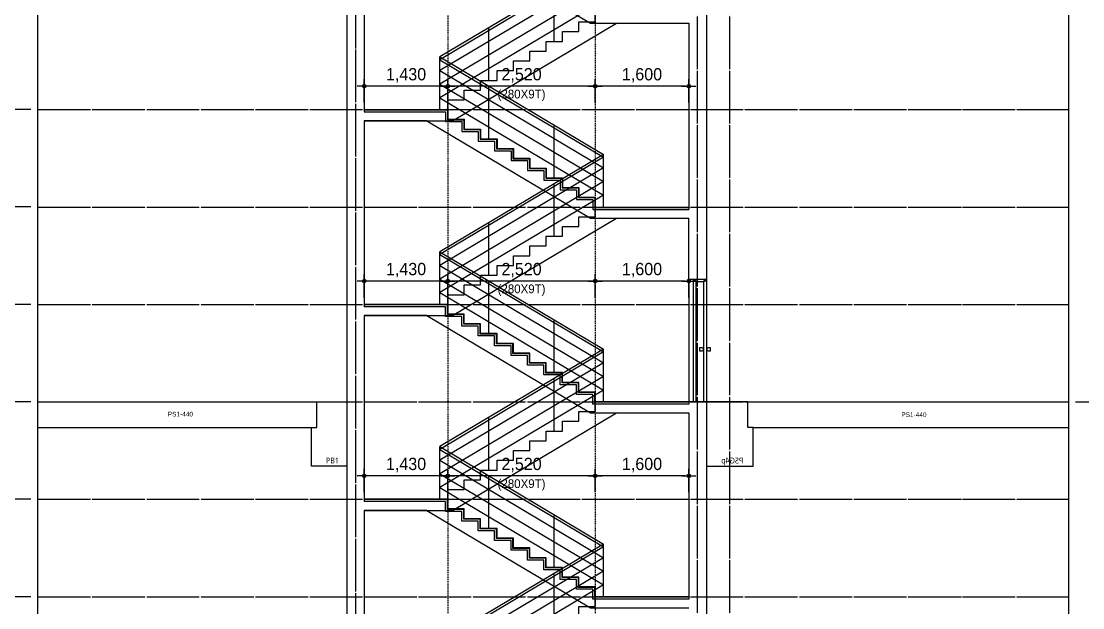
# Model space of a CAD drawing. Header units: millimetres. Extents: x 11948722 to 13111668, y -10771712 to -10232988.
# Drawn here: x 12550385 to 12568538, y -10495227 to -10485192 of the extents above; entities that cross this region are included whole.
import ezdxf
from ezdxf.enums import TextEntityAlignment as Align

# ---------------------------------------------------------------- set-up
doc = ezdxf.new("R2010")
doc.units = ezdxf.units.MM
doc.header["$LTSCALE"] = 150
doc.header["$MEASUREMENT"] = 0
doc.linetypes.add('CEN', pattern=[6.2, 6, -0.1, 0, -0.1])
doc.linetypes.add('Xref-계단단면도$0$H', pattern=[1, 0.6, -0.4])
doc.layers.get('0').update_dxf_attribs({"linetype": 'CONTINUOUS'})
doc.layers.get('Defpoints').update_dxf_attribs({"color": 117, "linetype": 'CONTINUOUS'})
for name, color, linetype in [('A-DOOR', 4, 'CONTINUOUS'), ('A-ELE-8', 8, 'CONTINUOUS'), ('A-중심선', 10, 'CEN'), ('CON-C', 2, 'CONTINUOUS'), ('ELE-8', 8, 'CONTINUOUS'), ('Xref-계단단면도$0$3 dim0', 7, 'CONTINUOUS'), ('Xref-계단단면도$0$A-CEIL', 6, 'CONTINUOUS'), ('Xref-계단단면도$0$A-DIM', 7, 'CONTINUOUS')]:
    doc.layers.add(name, color=color, linetype=linetype)
doc.styles.get("Standard").update_dxf_attribs({"font": 'NanumGothic.ttf'})
doc.styles.add('Xref-계단단면도$0$나눔고딕 Se', font='')
doc.styles.add('Xref-계단단면도$0$돋움', font='')
doc.styles.get('Xref-계단단면도$0$나눔고딕 Se').set_extended_font_data('Dotum')
doc.styles.get('Xref-계단단면도$0$돋움').set_extended_font_data('Dotum')
doc.dimstyles.new('Xref-계단단면도$0$A1-100', dxfattribs={"dimtxt": 3, "dimasz": 1, "dimexe": 2, "dimexo": 2, "dimgap": 1, "dimtad": 1, "dimdec": 0, "dimzin": 12, "dimdsep": 46, "dimlunit": 6, "dimtxsty": 'Xref-계단단면도$0$나눔고딕 Se', "dimblk1": 'Xref-계단단면도$0$DIMDOT', "dimblk2": 'Xref-계단단면도$0$DIMDOT', "dimsah": 1, "dimcen": -1, "dimdle": 2, "dimclrd": 256, "dimclre": 256, "dimclrt": 3, "dimadec": 0, "dimazin": 0, "dimtfac": 1, "dimtdec": 0, "dimtix": 1, "dimtmove": 2, "dimatfit": 3, "dimldrblk": 'Xref-계단단면도$0$DIMDOT', "dimfxl": 1, "dimtvp": 1, "dimtolj": 1, "dimtzin": 12, "dimlwd": -1, "dimlwe": -1, "dimarcsym": 0})

# ---------------------------------------------------------------- blocks, each defined once
blk = doc.blocks.new('Xref-계단단면도$0$DIMDOT')
at = {"color": 0}
blk.add_line((-2, 0), (2, 0), dxfattribs=at)
for radius in [0.5, 0.25]:
    blk.add_circle((0, 0), radius, dxfattribs=at)
blk = doc.blocks.new('*D283')
at = {"layer": 'Defpoints', "color": 0, "ltscale": 1200}
for p in [(12547071, -10461704), (12550671, -10461704), (12550671, -10491704)]:
    blk.add_point(p, dxfattribs=at)
at = {"layer": 'Xref-계단단면도$0$3 dim0'}
for p, q in [((12550551, -10461704), (12546951, -10461704)), ((12547071, -10491644), (12547071, -10461764)), ((12550551, -10491704), (12546951, -10491704))]:
    blk.add_line(p, q, dxfattribs=at)
at = {"layer": 'Xref-계단단면도$0$3 dim0', "ltscale": 1200, "xscale": 60, "yscale": 60, "zscale": 60}
for p, rotation in [((12547071, -10461704), 90), ((12547071, -10491704), 270)]:
    blk.add_blockref('Xref-계단단면도$0$DIMDOT', p, dxfattribs=dict(at, rotation=rotation))
at = {"layer": 'Xref-계단단면도$0$3 dim0', "color": 3, "ltscale": 1200, "insert": (12546885, -10476704), "char_height": 210, "attachment_point": 5, "rotation": 90, "style": 'Xref-계단단면도$0$나눔고딕 Se'}
blk.add_mtext('\\A1;30,000', dxfattribs=at)
blk = doc.blocks.new('*D284')
at = {"layer": 'Defpoints', "color": 0, "ltscale": 1200}
for p in [(12550671, -10491704), (12547071, -10501704), (12550671, -10501704)]:
    blk.add_point(p, dxfattribs=at)
at = {"layer": 'Xref-계단단면도$0$3 dim0'}
for p, q in [((12550551, -10491704), (12546951, -10491704)), ((12547071, -10491764), (12547071, -10501644)), ((12550551, -10501704), (12546951, -10501704))]:
    blk.add_line(p, q, dxfattribs=at)
at = {"layer": 'Xref-계단단면도$0$3 dim0', "ltscale": 1200, "xscale": 60, "yscale": 60, "zscale": 60}
for p, rotation in [((12547071, -10491704), 90), ((12547071, -10501704), 270)]:
    blk.add_blockref('Xref-계단단면도$0$DIMDOT', p, dxfattribs=dict(at, rotation=rotation))
at = {"layer": 'Xref-계단단면도$0$3 dim0', "color": 3, "ltscale": 1200, "insert": (12546885, -10496704), "char_height": 210, "attachment_point": 5, "rotation": 90, "style": 'Xref-계단단면도$0$나눔고딕 Se'}
blk.add_mtext('\\A1;10,000', dxfattribs=at)
blk = doc.blocks.new('*D275')
at = {"layer": 'Defpoints', "color": 0, "ltscale": 1200}
for p in [(12568296, -10461704), (12571896, -10461704), (12568296, -10491704)]:
    blk.add_point(p, dxfattribs=at)
at = {"layer": 'Xref-계단단면도$0$3 dim0'}
for p, q in [((12568416, -10461704), (12572016, -10461704)), ((12571896, -10491644), (12571896, -10461764)), ((12568416, -10491704), (12572016, -10491704))]:
    blk.add_line(p, q, dxfattribs=at)
at = {"layer": 'Xref-계단단면도$0$3 dim0', "ltscale": 1200, "xscale": 60, "yscale": 60, "zscale": 60}
for p, rotation in [((12571896, -10461704), 90), ((12571896, -10491704), 270)]:
    blk.add_blockref('Xref-계단단면도$0$DIMDOT', p, dxfattribs=dict(at, rotation=rotation))
at = {"layer": 'Xref-계단단면도$0$3 dim0', "color": 3, "ltscale": 1200, "insert": (12571711, -10476704), "char_height": 210, "attachment_point": 5, "rotation": 90, "style": 'Xref-계단단면도$0$나눔고딕 Se'}
blk.add_mtext('\\A1;30,000', dxfattribs=at)
blk = doc.blocks.new('*D278')
at = {"layer": 'Defpoints', "color": 0, "ltscale": 1200}
for p in [(12568296, -10481704), (12571296, -10481704), (12568296, -10491704)]:
    blk.add_point(p, dxfattribs=at)
at = {"layer": 'Xref-계단단면도$0$3 dim0'}
for p, q in [((12568416, -10481704), (12571416, -10481704)), ((12571296, -10491644), (12571296, -10481764)), ((12568416, -10491704), (12571416, -10491704))]:
    blk.add_line(p, q, dxfattribs=at)
at = {"layer": 'Xref-계단단면도$0$3 dim0', "ltscale": 1200, "xscale": 60, "yscale": 60, "zscale": 60}
for p, rotation in [((12571296, -10481704), 90), ((12571296, -10491704), 270)]:
    blk.add_blockref('Xref-계단단면도$0$DIMDOT', p, dxfattribs=dict(at, rotation=rotation))
at = {"layer": 'Xref-계단단면도$0$3 dim0', "color": 3, "ltscale": 1200, "insert": (12571111, -10486704), "char_height": 210, "attachment_point": 5, "rotation": 90, "style": 'Xref-계단단면도$0$나눔고딕 Se'}
blk.add_mtext('\\A1;10,000', dxfattribs=at)
blk = doc.blocks.new('*D280')
at = {"layer": 'Defpoints', "color": 0, "ltscale": 1200}
for p in [(12547671, -10481704), (12550671, -10481704), (12550671, -10491704)]:
    blk.add_point(p, dxfattribs=at)
at = {"layer": 'Xref-계단단면도$0$3 dim0'}
for p, q in [((12550551, -10481704), (12547551, -10481704)), ((12547671, -10491644), (12547671, -10481764)), ((12550551, -10491704), (12547551, -10491704))]:
    blk.add_line(p, q, dxfattribs=at)
at = {"layer": 'Xref-계단단면도$0$3 dim0', "ltscale": 1200, "xscale": 60, "yscale": 60, "zscale": 60}
for p, rotation in [((12547671, -10481704), 90), ((12547671, -10491704), 270)]:
    blk.add_blockref('Xref-계단단면도$0$DIMDOT', p, dxfattribs=dict(at, rotation=rotation))
at = {"layer": 'Xref-계단단면도$0$3 dim0', "color": 3, "ltscale": 1200, "insert": (12547485, -10486704), "char_height": 210, "attachment_point": 5, "rotation": 90, "style": 'Xref-계단단면도$0$나눔고딕 Se'}
blk.add_mtext('\\A1;10,000', dxfattribs=at)
blk = doc.blocks.new('*D282')
at = {"layer": 'Defpoints', "color": 0, "ltscale": 1200}
for p in [(12568296, -10491704), (12571896, -10491704), (12568296, -10501704)]:
    blk.add_point(p, dxfattribs=at)
at = {"layer": 'Xref-계단단면도$0$3 dim0'}
for p, q in [((12568416, -10491704), (12572016, -10491704)), ((12571896, -10501644), (12571896, -10491764)), ((12568416, -10501704), (12572016, -10501704))]:
    blk.add_line(p, q, dxfattribs=at)
at = {"layer": 'Xref-계단단면도$0$3 dim0', "ltscale": 1200, "xscale": 60, "yscale": 60, "zscale": 60}
for p, rotation in [((12571896, -10491704), 90), ((12571896, -10501704), 270)]:
    blk.add_blockref('Xref-계단단면도$0$DIMDOT', p, dxfattribs=dict(at, rotation=rotation))
at = {"layer": 'Xref-계단단면도$0$3 dim0', "color": 3, "ltscale": 1200, "insert": (12571711, -10496704), "char_height": 210, "attachment_point": 5, "rotation": 90, "style": 'Xref-계단단면도$0$나눔고딕 Se'}
blk.add_mtext('\\A1;10,000', dxfattribs=at)
blk = doc.blocks.new('*D295')
at = {"layer": 'Defpoints', "color": 0, "ltscale": 1200}
for p in [(12550671, -10485037), (12548271, -10486704), (12550671, -10486704)]:
    blk.add_point(p, dxfattribs=at)
at = {"layer": 'Xref-계단단면도$0$3 dim0'}
for p, q in [((12550551, -10485037), (12548151, -10485037)), ((12548271, -10484977), (12548271, -10484917)), ((12548271, -10485037), (12548271, -10486704)), ((12550551, -10486704), (12548151, -10486704)), ((12548271, -10486764), (12548271, -10486824))]:
    blk.add_line(p, q, dxfattribs=at)
at = {"layer": 'Xref-계단단면도$0$3 dim0', "ltscale": 1200, "xscale": 60, "yscale": 60, "zscale": 60}
for p, rotation in [((12548271, -10485037), 270), ((12548271, -10486704), 90)]:
    blk.add_blockref('Xref-계단단면도$0$DIMDOT', p, dxfattribs=dict(at, rotation=rotation))
at = {"layer": 'Xref-계단단면도$0$3 dim0', "color": 3, "ltscale": 1200, "char_height": 210, "attachment_point": 5, "rotation": 90, "style": 'Xref-계단단면도$0$나눔고딕 Se'}
for s, insert in [('\\W0.9;\\T0.95;(166.67X10R)', (12548465, -10485870)), ('\\A1;1,667', (12548085, -10485870))]:
    blk.add_mtext(s, dxfattribs=dict(at, insert=insert))
blk = doc.blocks.new('*D296')
at = {"layer": 'Defpoints', "color": 0, "ltscale": 1200}
for p in [(12550671, -10486704), (12548271, -10488370), (12550671, -10488370)]:
    blk.add_point(p, dxfattribs=at)
at = {"layer": 'Xref-계단단면도$0$3 dim0'}
for p, q in [((12550551, -10486704), (12548151, -10486704)), ((12548271, -10486644), (12548271, -10486584)), ((12548271, -10486704), (12548271, -10488370)), ((12550551, -10488370), (12548151, -10488370)), ((12548271, -10488430), (12548271, -10488490))]:
    blk.add_line(p, q, dxfattribs=at)
at = {"layer": 'Xref-계단단면도$0$3 dim0', "ltscale": 1200, "xscale": 60, "yscale": 60, "zscale": 60}
for p, rotation in [((12548271, -10486704), 270), ((12548271, -10488370), 90)]:
    blk.add_blockref('Xref-계단단면도$0$DIMDOT', p, dxfattribs=dict(at, rotation=rotation))
at = {"layer": 'Xref-계단단면도$0$3 dim0', "color": 3, "ltscale": 1200, "char_height": 210, "attachment_point": 5, "rotation": 90, "style": 'Xref-계단단면도$0$나눔고딕 Se'}
for s, insert in [('\\W0.9;\\T0.95;(166.67X10R)', (12548465, -10487537)), ('\\A1;1,667', (12548085, -10487537))]:
    blk.add_mtext(s, dxfattribs=dict(at, insert=insert))
blk = doc.blocks.new('*D297')
at = {"layer": 'Defpoints', "color": 0, "ltscale": 1200}
for p in [(12550671, -10488370), (12548271, -10490037), (12550671, -10490037)]:
    blk.add_point(p, dxfattribs=at)
at = {"layer": 'Xref-계단단면도$0$3 dim0'}
for p, q in [((12548271, -10488310), (12548271, -10488250)), ((12550551, -10488370), (12548151, -10488370)), ((12548271, -10488370), (12548271, -10490037)), ((12550551, -10490037), (12548151, -10490037)), ((12548271, -10490097), (12548271, -10490157))]:
    blk.add_line(p, q, dxfattribs=at)
at = {"layer": 'Xref-계단단면도$0$3 dim0', "ltscale": 1200, "xscale": 60, "yscale": 60, "zscale": 60}
for p, rotation in [((12548271, -10488370), 270), ((12548271, -10490037), 90)]:
    blk.add_blockref('Xref-계단단면도$0$DIMDOT', p, dxfattribs=dict(at, rotation=rotation))
at = {"layer": 'Xref-계단단면도$0$3 dim0', "color": 3, "ltscale": 1200, "char_height": 210, "attachment_point": 5, "rotation": 90, "style": 'Xref-계단단면도$0$나눔고딕 Se'}
for s, insert in [('\\W0.9;\\T0.95;(166.67X10R)', (12548465, -10489204)), ('\\A1;1,667', (12548085, -10489204))]:
    blk.add_mtext(s, dxfattribs=dict(at, insert=insert))
blk = doc.blocks.new('*D298')
at = {"layer": 'Defpoints', "color": 0, "ltscale": 1200}
for p in [(12550671, -10490037), (12548271, -10491704), (12550671, -10491704)]:
    blk.add_point(p, dxfattribs=at)
at = {"layer": 'Xref-계단단면도$0$3 dim0'}
for p, q in [((12548271, -10489977), (12548271, -10489917)), ((12550551, -10490037), (12548151, -10490037)), ((12548271, -10490037), (12548271, -10491704)), ((12550551, -10491704), (12548151, -10491704)), ((12548271, -10491764), (12548271, -10491824))]:
    blk.add_line(p, q, dxfattribs=at)
at = {"layer": 'Xref-계단단면도$0$3 dim0', "ltscale": 1200, "xscale": 60, "yscale": 60, "zscale": 60}
for p, rotation in [((12548271, -10490037), 270), ((12548271, -10491704), 90)]:
    blk.add_blockref('Xref-계단단면도$0$DIMDOT', p, dxfattribs=dict(at, rotation=rotation))
at = {"layer": 'Xref-계단단면도$0$3 dim0', "color": 3, "ltscale": 1200, "char_height": 210, "attachment_point": 5, "rotation": 90, "style": 'Xref-계단단면도$0$나눔고딕 Se'}
for s, insert in [('\\W0.9;\\T0.95;(166.67X10R)', (12548465, -10490870)), ('\\A1;1,667', (12548085, -10490870))]:
    blk.add_mtext(s, dxfattribs=dict(at, insert=insert))
blk = doc.blocks.new('*D299')
at = {"layer": 'Defpoints', "color": 0, "ltscale": 1200}
for p in [(12550671, -10491704), (12547671, -10493370), (12550671, -10493370)]:
    blk.add_point(p, dxfattribs=at)
at = {"layer": 'Xref-계단단면도$0$3 dim0'}
for p, q in [((12547671, -10491644), (12547671, -10491584)), ((12550551, -10491704), (12547551, -10491704)), ((12547671, -10491704), (12547671, -10493370)), ((12550551, -10493370), (12547551, -10493370)), ((12547671, -10493430), (12547671, -10493490))]:
    blk.add_line(p, q, dxfattribs=at)
at = {"layer": 'Xref-계단단면도$0$3 dim0', "ltscale": 1200, "xscale": 60, "yscale": 60, "zscale": 60}
for p, rotation in [((12547671, -10491704), 270), ((12547671, -10493370), 90)]:
    blk.add_blockref('Xref-계단단면도$0$DIMDOT', p, dxfattribs=dict(at, rotation=rotation))
at = {"layer": 'Xref-계단단면도$0$3 dim0', "color": 3, "ltscale": 1200, "char_height": 210, "attachment_point": 5, "rotation": 90, "style": 'Xref-계단단면도$0$나눔고딕 Se'}
for s, insert in [('\\W0.9;\\T0.95;(166.67X10R)', (12547865, -10492537)), ('\\A1;1,667', (12547485, -10492537))]:
    blk.add_mtext(s, dxfattribs=dict(at, insert=insert))
blk = doc.blocks.new('*D300')
at = {"layer": 'Defpoints', "color": 0, "ltscale": 1200}
for p in [(12550671, -10493370), (12547671, -10495037), (12550671, -10495037)]:
    blk.add_point(p, dxfattribs=at)
at = {"layer": 'Xref-계단단면도$0$3 dim0'}
for p, q in [((12550551, -10493370), (12547551, -10493370)), ((12547671, -10493310), (12547671, -10493250)), ((12547671, -10493370), (12547671, -10495037)), ((12550551, -10495037), (12547551, -10495037)), ((12547671, -10495097), (12547671, -10495157))]:
    blk.add_line(p, q, dxfattribs=at)
at = {"layer": 'Xref-계단단면도$0$3 dim0', "ltscale": 1200, "xscale": 60, "yscale": 60, "zscale": 60}
for p, rotation in [((12547671, -10493370), 270), ((12547671, -10495037), 90)]:
    blk.add_blockref('Xref-계단단면도$0$DIMDOT', p, dxfattribs=dict(at, rotation=rotation))
at = {"layer": 'Xref-계단단면도$0$3 dim0', "color": 3, "ltscale": 1200, "char_height": 210, "attachment_point": 5, "rotation": 90, "style": 'Xref-계단단면도$0$나눔고딕 Se'}
for s, insert in [('\\W0.9;\\T0.95;(166.67X10R)', (12547865, -10494204)), ('\\A1;1,667', (12547485, -10494204))]:
    blk.add_mtext(s, dxfattribs=dict(at, insert=insert))
blk = doc.blocks.new('*D301')
at = {"layer": 'Defpoints', "color": 0, "ltscale": 1200}
for p in [(12550671, -10495037), (12547671, -10496704), (12550671, -10496704)]:
    blk.add_point(p, dxfattribs=at)
at = {"layer": 'Xref-계단단면도$0$3 dim0'}
for p, q in [((12550551, -10495037), (12547551, -10495037)), ((12547671, -10494977), (12547671, -10494917)), ((12547671, -10495037), (12547671, -10496704)), ((12550551, -10496704), (12547551, -10496704)), ((12547671, -10496764), (12547671, -10496824))]:
    blk.add_line(p, q, dxfattribs=at)
at = {"layer": 'Xref-계단단면도$0$3 dim0', "ltscale": 1200, "xscale": 60, "yscale": 60, "zscale": 60}
for p, rotation in [((12547671, -10495037), 270), ((12547671, -10496704), 90)]:
    blk.add_blockref('Xref-계단단면도$0$DIMDOT', p, dxfattribs=dict(at, rotation=rotation))
at = {"layer": 'Xref-계단단면도$0$3 dim0', "color": 3, "ltscale": 1200, "char_height": 210, "attachment_point": 5, "rotation": 90, "style": 'Xref-계단단면도$0$나눔고딕 Se'}
for s, insert in [('\\W0.9;\\T0.95;(166.67X10R)', (12547865, -10495870)), ('\\A1;1,667', (12547485, -10495870))]:
    blk.add_mtext(s, dxfattribs=dict(at, insert=insert))
blk = doc.blocks.new('*U136')
at = {"layer": 'A-DOOR'}
for p, q in [((-200, 0), (-200, 2070)), ((-155, 0), (-155, 2055)), ((-200, 0), (-25, 0))]:
    blk.add_line(p, q, dxfattribs=at)
for points in [[(10, 2100), (20, 2100), (20, 2070), (-25, 2070), (-25, 2055), (-155, 2055), (-155, 2070), (-200, 2070), (-200, 2100), (-190, 2100)], [(-35, 915), (-55, 925), (-95, 925), (-95, 875), (-55, 875), (-35, 885)], [(-25, 945), (-35, 935), (-35, 865), (-25, 855)], [(20, 945), (30, 935), (30, 865), (20, 855)], [(30, 885), (50, 875), (90, 875), (90, 925), (50, 925), (30, 915)]]:
    blk.add_lwpolyline(points, dxfattribs=at)
blk.add_lwpolyline([(20, 0), (-25, 0), (-25, 2070), (20, 2070)], close=True, dxfattribs=at)
blk = doc.blocks.new('*D320')
at = {"layer": 'Defpoints', "color": 0, "ltscale": 1200}
for p in [(12560201, -10486304), (12560201, -10486704), (12561801, -10486704)]:
    blk.add_point(p, dxfattribs=at)
at = {"layer": 'Xref-계단단면도$0$3 dim0'}
for p, q in [((12560201, -10486584), (12560201, -10486184)), ((12561741, -10486304), (12560261, -10486304)), ((12561801, -10486584), (12561801, -10486184))]:
    blk.add_line(p, q, dxfattribs=at)
at = {"layer": 'Xref-계단단면도$0$3 dim0', "ltscale": 1200, "xscale": 60, "yscale": 60, "zscale": 60, "rotation": 180}
blk.add_blockref('Xref-계단단면도$0$DIMDOT', (12560201, -10486304), dxfattribs=at)
at = {"layer": 'Xref-계단단면도$0$3 dim0', "ltscale": 1200, "xscale": 60, "yscale": 60, "zscale": 60}
blk.add_blockref('Xref-계단단면도$0$DIMDOT', (12561801, -10486304), dxfattribs=at)
at = {"layer": 'Xref-계단단면도$0$3 dim0', "color": 3, "ltscale": 1200, "insert": (12561001, -10486118), "char_height": 210, "attachment_point": 5, "style": 'Xref-계단단면도$0$나눔고딕 Se'}
blk.add_mtext('\\A1;1,600', dxfattribs=at)
blk = doc.blocks.new('*D321')
at = {"layer": 'Defpoints', "color": 0, "ltscale": 1200}
for p in [(12557681, -10486304), (12557681, -10486704), (12560201, -10486704)]:
    blk.add_point(p, dxfattribs=at)
at = {"layer": 'Xref-계단단면도$0$3 dim0'}
for p, q in [((12557681, -10486584), (12557681, -10486184)), ((12560141, -10486304), (12557741, -10486304)), ((12560201, -10486584), (12560201, -10486184))]:
    blk.add_line(p, q, dxfattribs=at)
at = {"layer": 'Xref-계단단면도$0$3 dim0', "ltscale": 1200, "xscale": 60, "yscale": 60, "zscale": 60, "rotation": 180}
blk.add_blockref('Xref-계단단면도$0$DIMDOT', (12557681, -10486304), dxfattribs=at)
at = {"layer": 'Xref-계단단면도$0$3 dim0', "ltscale": 1200, "xscale": 60, "yscale": 60, "zscale": 60}
blk.add_blockref('Xref-계단단면도$0$DIMDOT', (12560201, -10486304), dxfattribs=at)
at = {"layer": 'Xref-계단단면도$0$3 dim0', "color": 3, "ltscale": 1200, "char_height": 210, "attachment_point": 5, "style": 'Xref-계단단면도$0$나눔고딕 Se'}
for s, insert in [('\\A1;2,520', (12558941, -10486118)), ('\\H0.714286x;(280X9T)', (12558941, -10486460))]:
    blk.add_mtext(s, dxfattribs=dict(at, insert=insert))
blk = doc.blocks.new('*D322')
at = {"layer": 'Defpoints', "color": 0, "ltscale": 1200}
for p in [(12556251, -10486304), (12556251, -10486704), (12557681, -10486704)]:
    blk.add_point(p, dxfattribs=at)
at = {"layer": 'Xref-계단단면도$0$3 dim0'}
for p, q in [((12556251, -10486584), (12556251, -10486184)), ((12557621, -10486304), (12556311, -10486304)), ((12557681, -10486584), (12557681, -10486184))]:
    blk.add_line(p, q, dxfattribs=at)
at = {"layer": 'Xref-계단단면도$0$3 dim0', "ltscale": 1200, "xscale": 60, "yscale": 60, "zscale": 60, "rotation": 180}
blk.add_blockref('Xref-계단단면도$0$DIMDOT', (12556251, -10486304), dxfattribs=at)
at = {"layer": 'Xref-계단단면도$0$3 dim0', "ltscale": 1200, "xscale": 60, "yscale": 60, "zscale": 60}
blk.add_blockref('Xref-계단단면도$0$DIMDOT', (12557681, -10486304), dxfattribs=at)
at = {"layer": 'Xref-계단단면도$0$3 dim0', "color": 3, "ltscale": 1200, "insert": (12556966, -10486118), "char_height": 210, "attachment_point": 5, "style": 'Xref-계단단면도$0$나눔고딕 Se'}
blk.add_mtext('\\A1;1,430', dxfattribs=at)
blk = doc.blocks.new('*D323')
at = {"layer": 'Defpoints', "color": 0, "ltscale": 1200}
for p in [(12560201, -10489637), (12560201, -10490037), (12561801, -10490037)]:
    blk.add_point(p, dxfattribs=at)
at = {"layer": 'Xref-계단단면도$0$3 dim0'}
for p, q in [((12560201, -10489917), (12560201, -10489517)), ((12561801, -10489917), (12561801, -10489517)), ((12561741, -10489637), (12560261, -10489637))]:
    blk.add_line(p, q, dxfattribs=at)
at = {"layer": 'Xref-계단단면도$0$3 dim0', "ltscale": 1200, "xscale": 60, "yscale": 60, "zscale": 60, "rotation": 180}
blk.add_blockref('Xref-계단단면도$0$DIMDOT', (12560201, -10489637), dxfattribs=at)
at = {"layer": 'Xref-계단단면도$0$3 dim0', "ltscale": 1200, "xscale": 60, "yscale": 60, "zscale": 60}
blk.add_blockref('Xref-계단단면도$0$DIMDOT', (12561801, -10489637), dxfattribs=at)
at = {"layer": 'Xref-계단단면도$0$3 dim0', "color": 3, "ltscale": 1200, "insert": (12561001, -10489451), "char_height": 210, "attachment_point": 5, "style": 'Xref-계단단면도$0$나눔고딕 Se'}
blk.add_mtext('\\A1;1,600', dxfattribs=at)
blk = doc.blocks.new('*D324')
at = {"layer": 'Defpoints', "color": 0, "ltscale": 1200}
for p in [(12557681, -10489637), (12557681, -10490037), (12560201, -10490037)]:
    blk.add_point(p, dxfattribs=at)
at = {"layer": 'Xref-계단단면도$0$3 dim0'}
for p, q in [((12557681, -10489917), (12557681, -10489517)), ((12560201, -10489917), (12560201, -10489517)), ((12560141, -10489637), (12557741, -10489637))]:
    blk.add_line(p, q, dxfattribs=at)
at = {"layer": 'Xref-계단단면도$0$3 dim0', "ltscale": 1200, "xscale": 60, "yscale": 60, "zscale": 60, "rotation": 180}
blk.add_blockref('Xref-계단단면도$0$DIMDOT', (12557681, -10489637), dxfattribs=at)
at = {"layer": 'Xref-계단단면도$0$3 dim0', "ltscale": 1200, "xscale": 60, "yscale": 60, "zscale": 60}
blk.add_blockref('Xref-계단단면도$0$DIMDOT', (12560201, -10489637), dxfattribs=at)
at = {"layer": 'Xref-계단단면도$0$3 dim0', "color": 3, "ltscale": 1200, "char_height": 210, "attachment_point": 5, "style": 'Xref-계단단면도$0$나눔고딕 Se'}
for s, insert in [('\\A1;2,520', (12558941, -10489451)), ('\\H0.714286x;(280X9T)', (12558941, -10489793))]:
    blk.add_mtext(s, dxfattribs=dict(at, insert=insert))
blk = doc.blocks.new('*D325')
at = {"layer": 'Defpoints', "color": 0, "ltscale": 1200}
for p in [(12556251, -10489637), (12556251, -10490037), (12557681, -10490037)]:
    blk.add_point(p, dxfattribs=at)
at = {"layer": 'Xref-계단단면도$0$3 dim0'}
for p, q in [((12556251, -10489917), (12556251, -10489517)), ((12557681, -10489917), (12557681, -10489517)), ((12557621, -10489637), (12556311, -10489637))]:
    blk.add_line(p, q, dxfattribs=at)
at = {"layer": 'Xref-계단단면도$0$3 dim0', "ltscale": 1200, "xscale": 60, "yscale": 60, "zscale": 60, "rotation": 180}
blk.add_blockref('Xref-계단단면도$0$DIMDOT', (12556251, -10489637), dxfattribs=at)
at = {"layer": 'Xref-계단단면도$0$3 dim0', "ltscale": 1200, "xscale": 60, "yscale": 60, "zscale": 60}
blk.add_blockref('Xref-계단단면도$0$DIMDOT', (12557681, -10489637), dxfattribs=at)
at = {"layer": 'Xref-계단단면도$0$3 dim0', "color": 3, "ltscale": 1200, "insert": (12556966, -10489451), "char_height": 210, "attachment_point": 5, "style": 'Xref-계단단면도$0$나눔고딕 Se'}
blk.add_mtext('\\A1;1,430', dxfattribs=at)
blk = doc.blocks.new('*D326')
at = {"layer": 'Defpoints', "color": 0, "ltscale": 1200}
for p in [(12560201, -10492970), (12560201, -10493370), (12561801, -10493370)]:
    blk.add_point(p, dxfattribs=at)
at = {"layer": 'Xref-계단단면도$0$3 dim0'}
for p, q in [((12560201, -10493250), (12560201, -10492850)), ((12561801, -10493250), (12561801, -10492850)), ((12561741, -10492970), (12560261, -10492970))]:
    blk.add_line(p, q, dxfattribs=at)
at = {"layer": 'Xref-계단단면도$0$3 dim0', "ltscale": 1200, "xscale": 60, "yscale": 60, "zscale": 60, "rotation": 180}
blk.add_blockref('Xref-계단단면도$0$DIMDOT', (12560201, -10492970), dxfattribs=at)
at = {"layer": 'Xref-계단단면도$0$3 dim0', "ltscale": 1200, "xscale": 60, "yscale": 60, "zscale": 60}
blk.add_blockref('Xref-계단단면도$0$DIMDOT', (12561801, -10492970), dxfattribs=at)
at = {"layer": 'Xref-계단단면도$0$3 dim0', "color": 3, "ltscale": 1200, "insert": (12561001, -10492785), "char_height": 210, "attachment_point": 5, "style": 'Xref-계단단면도$0$나눔고딕 Se'}
blk.add_mtext('\\A1;1,600', dxfattribs=at)
blk = doc.blocks.new('*D327')
at = {"layer": 'Defpoints', "color": 0, "ltscale": 1200}
for p in [(12557681, -10492970), (12557681, -10493370), (12560201, -10493370)]:
    blk.add_point(p, dxfattribs=at)
at = {"layer": 'Xref-계단단면도$0$3 dim0'}
for p, q in [((12557681, -10493250), (12557681, -10492850)), ((12560201, -10493250), (12560201, -10492850)), ((12560141, -10492970), (12557741, -10492970))]:
    blk.add_line(p, q, dxfattribs=at)
at = {"layer": 'Xref-계단단면도$0$3 dim0', "ltscale": 1200, "xscale": 60, "yscale": 60, "zscale": 60, "rotation": 180}
blk.add_blockref('Xref-계단단면도$0$DIMDOT', (12557681, -10492970), dxfattribs=at)
at = {"layer": 'Xref-계단단면도$0$3 dim0', "ltscale": 1200, "xscale": 60, "yscale": 60, "zscale": 60}
blk.add_blockref('Xref-계단단면도$0$DIMDOT', (12560201, -10492970), dxfattribs=at)
at = {"layer": 'Xref-계단단면도$0$3 dim0', "color": 3, "ltscale": 1200, "char_height": 210, "attachment_point": 5, "style": 'Xref-계단단면도$0$나눔고딕 Se'}
for s, insert in [('\\A1;2,520', (12558941, -10492785)), ('\\H0.714286x;(280X9T)', (12558941, -10493126))]:
    blk.add_mtext(s, dxfattribs=dict(at, insert=insert))
blk = doc.blocks.new('*D328')
at = {"layer": 'Defpoints', "color": 0, "ltscale": 1200}
for p in [(12556251, -10492970), (12556251, -10493370), (12557681, -10493370)]:
    blk.add_point(p, dxfattribs=at)
at = {"layer": 'Xref-계단단면도$0$3 dim0'}
for p, q in [((12556251, -10493250), (12556251, -10492850)), ((12557681, -10493250), (12557681, -10492850)), ((12557621, -10492970), (12556311, -10492970))]:
    blk.add_line(p, q, dxfattribs=at)
at = {"layer": 'Xref-계단단면도$0$3 dim0', "ltscale": 1200, "xscale": 60, "yscale": 60, "zscale": 60, "rotation": 180}
blk.add_blockref('Xref-계단단면도$0$DIMDOT', (12556251, -10492970), dxfattribs=at)
at = {"layer": 'Xref-계단단면도$0$3 dim0', "ltscale": 1200, "xscale": 60, "yscale": 60, "zscale": 60}
blk.add_blockref('Xref-계단단면도$0$DIMDOT', (12557681, -10492970), dxfattribs=at)
at = {"layer": 'Xref-계단단면도$0$3 dim0', "color": 3, "ltscale": 1200, "insert": (12556966, -10492785), "char_height": 210, "attachment_point": 5, "style": 'Xref-계단단면도$0$나눔고딕 Se'}
blk.add_mtext('\\A1;1,430', dxfattribs=at)
blk = doc.blocks.new('PB1')
at = {"layer": 'CON-C', "ltscale": 1200, "flags": 128}
blk.add_lwpolyline([(-300, 0), (-300, 660), (-210, 660), (-210, 1100), (300, 1100), (300, 0)], close=True, dxfattribs=at)
at = {"layer": 'Defpoints', "color": 1, "width": 0.8}
blk.add_text('PB1', height=99.8, dxfattribs=at).set_placement((-57, 96), align=Align.MIDDLE_LEFT)
blk = doc.blocks.new('PSG4p')
at = {"layer": 'CON-C', "ltscale": 1200, "flags": 128}
blk.add_lwpolyline([(-400, 0), (-400, 660), (-310, 660), (-310, 1100), (400, 1100), (400, 1100), (400, 1100), (400, 0)], close=True, dxfattribs=at)
at = {"layer": 'Defpoints', "color": 1, "width": 0.8}
blk.add_text('PSG4p', height=99.8, dxfattribs=at).set_placement((-231, 96), align=Align.MIDDLE_LEFT)

msp = doc.modelspace()

# ---------------------------------------------------------------- linework, layer by layer
at = {"layer": 'A-ELE-8'}
msp.add_line((12561801.2, -10489603.5), (12561801.2, -10491703.5), dxfattribs=at)
at = {"layer": 'A-중심선'}
for p, q in [((12556101.2, -10458703.5), (12556101.2, -10505543)), ((12561951.2, -10505543), (12561951.2, -10458703.5)), ((12562501.2, -10505543), (12562501.2, -10458703.5)), ((12550670.5, -10486703.5), (12568296.5, -10486703.5)), ((12550670.5, -10488370.2), (12568296.5, -10488370.2)), ((12550670.5, -10490036.9), (12568296.5, -10490036.9)), ((12550670.5, -10491703.5), (12568296.5, -10491703.5)), ((12550670.5, -10493370.2), (12568296.5, -10493370.2)), ((12550670.5, -10495036.9), (12568296.5, -10495036.9))]:
    msp.add_line(p, q, dxfattribs=at)
at = {"layer": 'CON-C', "ltscale": 1200}
for p, q in [((12555951.2, -10461953.5), (12555951.2, -10501943.5)), ((12562101.2, -10481703.5), (12562101.2, -10489603.5)), ((12556251.2, -10483560.2), (12556251.2, -10486743.5)), ((12557319.9, -10483560.2), (12560119.9, -10485226.8)), ((12560119.9, -10485226.8), (12561801.2, -10485226.8)), ((12561801.2, -10485226.9), (12561801.2, -10488410.2)), ((12556251.2, -10486893.5), (12556251.2, -10490076.9)), ((12557319.9, -10486893.5), (12556251.2, -10486893.5)), ((12557319.9, -10486893.5), (12560119.9, -10488560.2)), ((12560119.9, -10488560.2), (12561801.2, -10488560.2)), ((12561801.2, -10489603.5), (12561801.2, -10488560.2)), ((12561801.2, -10489603.5), (12562101.2, -10489603.5)), ((12556251.2, -10490226.9), (12556251.2, -10493410.2)), ((12557319.9, -10490226.9), (12556251.2, -10490226.9)), ((12557319.9, -10490226.9), (12560119.9, -10491893.5)), ((12561801.2, -10491703.5), (12561801.2, -10491743.5)), ((12562101.2, -10491703.5), (12561801.2, -10491703.5)), ((12562101.2, -10491703.5), (12562101.2, -10499603.5)), ((12560119.9, -10491893.5), (12561801.2, -10491893.5)), ((12561801.2, -10491893.5), (12561801.2, -10495076.9)), ((12557319.9, -10493560.1), (12556251.2, -10493560.1)), ((12556251.2, -10493560.2), (12556251.2, -10496743.5)), ((12557319.9, -10493560.1), (12560119.9, -10495226.8)), ((12560119.9, -10495226.8), (12561801.2, -10495226.8))]:
    msp.add_line(p, q, dxfattribs=at)
at = {"layer": 'CON-C', "ltscale": 1200, "flags": 128}
for points in [[(12556251.2, -10486743.5), (12557641.2, -10486743.5), (12557641.2, -10486910.2), (12557921.2, -10486910.2), (12557921.2, -10487076.9), (12558201.2, -10487076.9), (12558201.2, -10487243.5), (12558481.2, -10487243.5), (12558481.2, -10487410.2), (12558761.2, -10487410.2), (12558761.2, -10487576.9), (12559041.2, -10487576.9), (12559041.2, -10487743.5), (12559321.2, -10487743.5), (12559321.2, -10487910.2), (12559601.2, -10487910.2), (12559601.2, -10488076.9), (12559881.2, -10488076.9), (12559881.2, -10488243.5), (12560161.2, -10488243.5), (12560161.2, -10488410.2), (12561801.2, -10488410.2)], [(12561801.2, -10491743.5), (12560161.2, -10491743.5), (12560161.2, -10491576.9), (12559881.2, -10491576.9), (12559881.2, -10491410.2), (12559601.2, -10491410.2), (12559601.2, -10491243.5), (12559321.2, -10491243.5), (12559321.2, -10491076.9), (12559041.2, -10491076.9), (12559041.2, -10490910.2), (12558761.2, -10490910.2), (12558761.2, -10490743.5), (12558481.2, -10490743.5), (12558481.2, -10490576.9), (12558201.2, -10490576.9), (12558201.2, -10490410.2), (12557921.2, -10490410.2), (12557921.2, -10490243.5), (12557641.2, -10490243.5), (12557641.2, -10490076.9), (12556251.2, -10490076.9)], [(12561801.2, -10495076.8), (12560161.2, -10495076.8), (12560161.2, -10494910.1), (12559881.2, -10494910.1), (12559881.2, -10494743.5), (12559601.2, -10494743.5), (12559601.2, -10494576.8), (12559321.2, -10494576.8), (12559321.2, -10494410.1), (12559041.2, -10494410.1), (12559041.2, -10494243.5), (12558761.2, -10494243.5), (12558761.2, -10494076.8), (12558481.2, -10494076.8), (12558481.2, -10493910.1), (12558201.2, -10493910.1), (12558201.2, -10493743.5), (12557921.2, -10493743.5), (12557921.2, -10493576.8), (12557641.2, -10493576.8), (12557641.2, -10493410.1), (12556251.2, -10493410.1)]]:
    msp.add_lwpolyline(points, dxfattribs=at)
at = {"layer": 'CON-C', "ltscale": 1200}
for points in [[(12550670.5, -10491703.5), (12555441.2, -10491703.5)], [(12562811.2, -10491703.5), (12568296.5, -10491703.5)], [(12550670.5, -10492143.5), (12555351.2, -10492143.5)], [(12562901.2, -10492143.5), (12568296.5, -10492143.5)]]:
    msp.add_lwpolyline(points, dxfattribs=at)
at = {"layer": 'Defpoints', "ltscale": 1200}
msp.add_lwpolyline([(12550670.5, -10458703.5), (12568296.5, -10458703.5), (12568296.5, -10505543), (12550670.5, -10505543)], close=True, dxfattribs=at)
at = {"layer": 'ELE-8', "ltscale": 300}
for p, q in [((12560341.2, -10484136.9), (12557541.2, -10485803.5)), ((12560341.2, -10484183.4), (12557541.2, -10485850.1)), ((12560341.2, -10484369.6), (12557541.2, -10486036.3)), ((12560341.2, -10484602.4), (12557541.2, -10486269)), ((12559501.2, -10485536.9), (12559501.2, -10484636.9)), ((12560341.2, -10484835.1), (12557541.2, -10486501.8)), ((12557762.5, -10486893.5), (12560562.5, -10485226.9)), ((12560562.5, -10485226.9), (12561801.2, -10485226.8)), ((12558381.2, -10486203.5), (12558381.2, -10485303.5)), ((12557541.2, -10486703.5), (12557541.2, -10485803.5)), ((12556251.2, -10486893.5), (12557762.5, -10486893.5)), ((12560341.2, -10487470.2), (12557541.2, -10489136.9)), ((12560341.2, -10487516.7), (12557541.2, -10489183.4)), ((12560341.2, -10488370.2), (12560341.2, -10487470.2)), ((12560341.2, -10487702.9), (12557541.2, -10489369.6)), ((12560341.2, -10487935.7), (12557541.2, -10489602.4)), ((12559501.2, -10488870.2), (12559501.2, -10487970.2)), ((12560341.2, -10488168.4), (12557541.2, -10489835.1)), ((12557762.5, -10490226.9), (12560562.5, -10488560.2)), ((12558381.2, -10489536.9), (12558381.2, -10488636.9)), ((12560562.5, -10488560.2), (12561801.2, -10488560.2)), ((12557541.2, -10490036.9), (12557541.2, -10489136.9)), ((12556251.2, -10490226.9), (12557762.5, -10490226.9)), ((12560341.2, -10490803.5), (12557541.2, -10492470.1)), ((12560341.2, -10490850), (12557541.2, -10492516.7)), ((12560341.2, -10491703.5), (12560341.2, -10490803.5)), ((12560341.2, -10491036.2), (12557541.2, -10492702.9)), ((12560341.2, -10491269), (12557541.2, -10492935.6)), ((12559501.2, -10492203.5), (12559501.2, -10491303.5)), ((12560341.2, -10491501.7), (12557541.2, -10493168.4)), ((12557762.5, -10493560.2), (12560562.5, -10491893.5)), ((12558381.2, -10492870.1), (12558381.2, -10491970.1)), ((12560562.5, -10491893.5), (12561801.2, -10491893.4)), ((12557541.2, -10493370.1), (12557541.2, -10492470.1)), ((12556251.2, -10493560.2), (12557762.5, -10493560.2)), ((12560341.2, -10494136.9), (12557541.2, -10495803.5)), ((12560341.2, -10495036.9), (12560341.2, -10494136.9)), ((12560341.2, -10494183.4), (12557541.2, -10495850.1)), ((12560341.2, -10494369.6), (12557541.2, -10496036.3)), ((12560341.2, -10494602.4), (12557541.2, -10496269)), ((12559501.2, -10495536.9), (12559501.2, -10494636.9)), ((12560341.2, -10494835.1), (12557541.2, -10496501.8))]:
    msp.add_line(p, q, dxfattribs=at)
at = {"layer": 'ELE-8', "ltscale": 300, "flags": 128}
for points in [[(12556251.2, -10486703.5), (12557681.2, -10486703.5), (12557681.2, -10486536.9), (12557961.2, -10486536.9), (12557961.2, -10486370.2), (12558241.2, -10486370.2), (12558241.2, -10486203.5), (12558521.2, -10486203.5), (12558521.2, -10486036.9), (12558801.2, -10486036.9), (12558801.2, -10485870.2), (12559081.2, -10485870.2), (12559081.2, -10485703.5), (12559361.2, -10485703.5), (12559361.2, -10485536.9), (12559641.2, -10485536.9), (12559641.2, -10485370.2), (12559921.2, -10485370.2), (12559921.2, -10485203.5), (12560201.2, -10485203.5), (12560201.2, -10485036.9), (12561801.2, -10485036.8)], [(12556251.2, -10490036.9), (12557681.2, -10490036.9), (12557681.2, -10489870.2), (12557961.2, -10489870.2), (12557961.2, -10489703.5), (12558241.2, -10489703.5), (12558241.2, -10489536.9), (12558521.2, -10489536.9), (12558521.2, -10489370.2), (12558801.2, -10489370.2), (12558801.2, -10489203.5), (12559081.2, -10489203.5), (12559081.2, -10489036.9), (12559361.2, -10489036.9), (12559361.2, -10488870.2), (12559641.2, -10488870.2), (12559641.2, -10488703.5), (12559921.2, -10488703.5), (12559921.2, -10488536.9), (12560201.2, -10488536.9), (12560201.2, -10488370.2), (12561801.2, -10488370.2)], [(12556251.2, -10493370.2), (12557681.2, -10493370.2), (12557681.2, -10493203.5), (12557961.2, -10493203.5), (12557961.2, -10493036.8), (12558241.2, -10493036.8), (12558241.2, -10492870.2), (12558521.2, -10492870.2), (12558521.2, -10492703.5), (12558801.2, -10492703.5), (12558801.2, -10492536.8), (12559081.2, -10492536.8), (12559081.2, -10492370.2), (12559361.2, -10492370.2), (12559361.2, -10492203.5), (12559641.2, -10492203.5), (12559641.2, -10492036.8), (12559921.2, -10492036.8), (12559921.2, -10491870.2), (12560201.2, -10491870.2), (12560201.2, -10491703.5), (12561801.2, -10491703.4)], [(12556251.2, -10496703.5), (12557681.2, -10496703.5), (12557681.2, -10496536.9), (12557961.2, -10496536.9), (12557961.2, -10496370.2), (12558241.2, -10496370.2), (12558241.2, -10496203.5), (12558521.2, -10496203.5), (12558521.2, -10496036.9), (12558801.2, -10496036.9), (12558801.2, -10495870.2), (12559081.2, -10495870.2), (12559081.2, -10495703.5), (12559361.2, -10495703.5), (12559361.2, -10495536.9), (12559641.2, -10495536.9), (12559641.2, -10495370.2), (12559921.2, -10495370.2), (12559921.2, -10495203.5), (12560201.2, -10495203.5), (12560201.2, -10495036.9), (12561801.2, -10495036.8)]]:
    msp.add_lwpolyline(points, dxfattribs=at)
at = {"layer": 'Xref-계단단면도$0$A-CEIL', "ltscale": 1200}
for p, q in [((12557541.2, -10485803.5), (12560341.2, -10487470.2)), ((12557541.2, -10486703.5), (12557541.2, -10485803.5)), ((12557541.2, -10485850.1), (12560341.2, -10487516.7)), ((12557541.2, -10486036.3), (12560341.2, -10487702.9)), ((12557541.2, -10486269), (12560341.2, -10487935.7)), ((12558381.2, -10487203.5), (12558381.2, -10486303.5)), ((12557541.2, -10486501.8), (12560341.2, -10488168.4)), ((12559501.2, -10487870.2), (12559501.2, -10486970.2)), ((12560341.2, -10488370.2), (12560341.2, -10487470.2)), ((12557541.2, -10489136.9), (12560341.2, -10490803.5)), ((12557541.2, -10490036.9), (12557541.2, -10489136.9)), ((12557541.2, -10489183.4), (12560341.2, -10490850.1)), ((12557541.2, -10489369.6), (12560341.2, -10491036.3)), ((12557541.2, -10489602.4), (12560341.2, -10491269)), ((12558381.2, -10490536.9), (12558381.2, -10489636.9)), ((12557541.2, -10489835.1), (12560341.2, -10491501.8)), ((12559501.2, -10491203.5), (12559501.2, -10490303.5)), ((12560341.2, -10491703.5), (12560341.2, -10490803.5)), ((12557541.2, -10492470.1), (12560341.2, -10494136.8)), ((12557541.2, -10493370.1), (12557541.2, -10492470.1)), ((12557541.2, -10492516.7), (12560341.2, -10494183.4)), ((12557541.2, -10492702.9), (12560341.2, -10494369.5)), ((12557541.2, -10492935.6), (12560341.2, -10494602.3)), ((12558381.2, -10493870.1), (12558381.2, -10492970.1)), ((12557541.2, -10493168.4), (12560341.2, -10494835)), ((12559501.2, -10494536.8), (12559501.2, -10493636.8)), ((12560341.2, -10495036.8), (12560341.2, -10494136.8))]:
    msp.add_line(p, q, dxfattribs=at)
at = {"layer": 'Xref-계단단면도$0$A-CEIL', "ltscale": 1200, "flags": 128}
for points in [[(12556251.2, -10486703.5), (12557681.2, -10486703.5), (12557681.2, -10486870.2), (12557961.2, -10486870.2), (12557961.2, -10487036.9), (12558241.2, -10487036.9), (12558241.2, -10487203.5), (12558521.2, -10487203.5), (12558521.2, -10487370.2), (12558801.2, -10487370.2), (12558801.2, -10487536.9), (12559081.2, -10487536.9), (12559081.2, -10487703.5), (12559361.2, -10487703.5), (12559361.2, -10487870.2), (12559641.2, -10487870.2), (12559641.2, -10488036.9), (12559921.2, -10488036.9), (12559921.2, -10488203.5), (12560201.2, -10488203.5), (12560201.2, -10488370.2), (12561801.2, -10488370.2)], [(12556251.2, -10486710.5), (12557674.2, -10486710.5), (12557674.2, -10486877.2), (12557954.2, -10486877.2), (12557954.2, -10487043.9), (12558234.2, -10487043.9), (12558234.2, -10487210.5), (12558514.2, -10487210.5), (12558514.2, -10487377.2), (12558794.2, -10487377.2), (12558794.2, -10487543.9), (12559074.2, -10487543.9), (12559074.2, -10487710.5), (12559354.2, -10487710.5), (12559354.2, -10487877.2), (12559634.2, -10487877.2), (12559634.2, -10488043.9), (12559914.2, -10488043.9), (12559914.2, -10488210.5), (12560194.2, -10488210.5), (12560194.2, -10488377.2), (12561801.2, -10488377.2)], [(12561801.2, -10491703.5), (12560201.2, -10491703.5), (12560201.2, -10491536.9), (12559921.2, -10491536.9), (12559921.2, -10491370.2), (12559641.2, -10491370.2), (12559641.2, -10491203.5), (12559361.2, -10491203.5), (12559361.2, -10491036.9), (12559081.2, -10491036.9), (12559081.2, -10490870.2), (12558801.2, -10490870.2), (12558801.2, -10490703.5), (12558521.2, -10490703.5), (12558521.2, -10490536.9), (12558241.2, -10490536.9), (12558241.2, -10490370.2), (12557961.2, -10490370.2), (12557961.2, -10490203.5), (12557681.2, -10490203.5), (12557681.2, -10490036.9), (12556251.2, -10490036.9)], [(12561801.2, -10491710.5), (12560194.2, -10491710.5), (12560194.2, -10491543.9), (12559914.2, -10491543.9), (12559914.2, -10491377.2), (12559634.2, -10491377.2), (12559634.2, -10491210.5), (12559354.2, -10491210.5), (12559354.2, -10491043.9), (12559074.2, -10491043.9), (12559074.2, -10490877.2), (12558794.2, -10490877.2), (12558794.2, -10490710.5), (12558514.2, -10490710.5), (12558514.2, -10490543.9), (12558234.2, -10490543.9), (12558234.2, -10490377.2), (12557954.2, -10490377.2), (12557954.2, -10490210.5), (12557674.2, -10490210.5), (12557674.2, -10490043.9), (12556251.2, -10490043.9)], [(12561801.2, -10495036.8), (12560201.2, -10495036.8), (12560201.2, -10494870.1), (12559921.2, -10494870.1), (12559921.2, -10494703.5), (12559641.2, -10494703.5), (12559641.2, -10494536.8), (12559361.2, -10494536.8), (12559361.2, -10494370.1), (12559081.2, -10494370.1), (12559081.2, -10494203.5), (12558801.2, -10494203.5), (12558801.2, -10494036.8), (12558521.2, -10494036.8), (12558521.2, -10493870.1), (12558241.2, -10493870.1), (12558241.2, -10493703.5), (12557961.2, -10493703.5), (12557961.2, -10493536.8), (12557681.2, -10493536.8), (12557681.2, -10493370.1), (12556251.2, -10493370.1)], [(12561801.2, -10495043.8), (12560194.2, -10495043.8), (12560194.2, -10494877.1), (12559914.2, -10494877.1), (12559914.2, -10494710.5), (12559634.2, -10494710.5), (12559634.2, -10494543.8), (12559354.2, -10494543.8), (12559354.2, -10494377.1), (12559074.2, -10494377.1), (12559074.2, -10494210.5), (12558794.2, -10494210.5), (12558794.2, -10494043.8), (12558514.2, -10494043.8), (12558514.2, -10493877.1), (12558234.2, -10493877.1), (12558234.2, -10493710.5), (12557954.2, -10493710.5), (12557954.2, -10493543.8), (12557674.2, -10493543.8), (12557674.2, -10493377.1), (12556251.2, -10493377.1)]]:
    msp.add_lwpolyline(points, dxfattribs=at)
at = {"layer": 'Xref-계단단면도$0$A-DIM', "color": 135, "linetype": 'Xref-계단단면도$0$H', "ltscale": 0.2}
for p, q in [((12557681.2, -10462153.5), (12557681.2, -10500857.5)), ((12560201.2, -10462153.5), (12560201.2, -10501703.5))]:
    msp.add_line(p, q, dxfattribs=at)

# ---------------------------------------------------------------- block references
at = {"layer": 'A-DOOR'}
msp.add_blockref('*U136', (12562081.2, -10491703.5), dxfattribs=at)
at = {"layer": 'CON-C', "ltscale": 1200}
msp.add_blockref('PB1', (12555651.2, -10492803.5), dxfattribs=at)
at = {"layer": 'CON-C', "ltscale": 1200, "xscale": -1, "rotation": 359.9999999998117}
msp.add_blockref('PSG4p', (12562501.2, -10492803.5), dxfattribs=at)

# ---------------------------------------------------------------- texts
at = {"layer": 'Defpoints', "style": 'Xref-계단단면도$0$돋움'}
for p in [(12552892.2, -10491953.7), (12565435.7, -10491963.2)]:
    msp.add_text('PS1-440', height=80, dxfattribs=at).set_placement(p)

# ---------------------------------------------------------------- dimensions: what is measured, and where the dimension line sits
at = {"layer": 'Xref-계단단면도$0$3 dim0'}
for base, p1, p2, angle, override, picture, middle in [((12547070.5, -10461703.5), (12550670.5, -10491703.5), (12550670.5, -10461703.5), 90, {"dimscale": 60, "dimtxt": 3.5}, '*D283', (12546885.1, -10476703.5)), ((12571896.5, -10461703.5), (12568296.5, -10491703.5), (12568296.5, -10461703.5), 90, {"dimscale": 60, "dimtxt": 3.5}, '*D275', (12571711.1, -10476703.5)), ((12547670.5, -10481703.5), (12550670.5, -10491703.5), (12550670.5, -10481703.5), 270, {"dimscale": 60, "dimtxt": 3.5}, '*D280', (12547485.1, -10486703.5)), ((12571296.5, -10481703.5), (12568296.5, -10491703.5), (12568296.5, -10481703.5), 270, {"dimscale": 60, "dimtxt": 3.5}, '*D278', (12571111.1, -10486703.5)), ((12556251.2, -10486303.5), (12557681.2, -10486703.5), (12556251.2, -10486703.5), 180, {"dimscale": 60, "dimtxt": 3.5, "dimblk1": 'Xref-계단단면도$0$DIMDOT', "dimblk2": 'Xref-계단단면도$0$DIMDOT'}, '*D322', (12556966.2, -10486118.2)), ((12560201.2, -10486303.5), (12561801.2, -10486703.5), (12560201.2, -10486703.5), 180, {"dimscale": 60, "dimtxt": 3.5, "dimblk1": 'Xref-계단단면도$0$DIMDOT', "dimblk2": 'Xref-계단단면도$0$DIMDOT'}, '*D320', (12561001.2, -10486118.2)), ((12556251.2, -10489636.9), (12557681.2, -10490036.9), (12556251.2, -10490036.9), 180, {"dimscale": 60, "dimtxt": 3.5, "dimblk1": 'Xref-계단단면도$0$DIMDOT', "dimblk2": 'Xref-계단단면도$0$DIMDOT'}, '*D325', (12556966.2, -10489451.5)), ((12560201.2, -10489636.9), (12561801.2, -10490036.9), (12560201.2, -10490036.9), 180, {"dimscale": 60, "dimtxt": 3.5, "dimblk1": 'Xref-계단단면도$0$DIMDOT', "dimblk2": 'Xref-계단단면도$0$DIMDOT'}, '*D323', (12561001.2, -10489451.5)), ((12547070.5, -10501703.5), (12550670.5, -10491703.5), (12550670.5, -10501703.5), 270, {"dimscale": 60, "dimtxt": 3.5}, '*D284', (12546885.1, -10496703.5)), ((12571896.5, -10491703.5), (12568296.5, -10501703.5), (12568296.5, -10491703.5), 90, {"dimscale": 60, "dimtxt": 3.5}, '*D282', (12571711.1, -10496703.5)), ((12556251.2, -10492970.2), (12557681.2, -10493370.2), (12556251.2, -10493370.2), 180, {"dimscale": 60, "dimtxt": 3.5, "dimblk1": 'Xref-계단단면도$0$DIMDOT', "dimblk2": 'Xref-계단단면도$0$DIMDOT'}, '*D328', (12556966.2, -10492784.8)), ((12560201.2, -10492970.2), (12561801.2, -10493370.2), (12560201.2, -10493370.2), 180, {"dimscale": 60, "dimtxt": 3.5, "dimblk1": 'Xref-계단단면도$0$DIMDOT', "dimblk2": 'Xref-계단단면도$0$DIMDOT'}, '*D326', (12561001.2, -10492784.8))]:
    dim = msp.add_linear_dim(base=base, p1=p1, p2=p2, angle=angle, dimstyle='Xref-계단단면도$0$A1-100', override=override, dxfattribs=at)
    dim.commit()
    dim.dimension.update_dxf_attribs({"geometry": picture, "text_midpoint": middle})
for base, p1, p2, angle, text, picture, middle in [((12548270.5, -10486703.5), (12550670.5, -10485036.9), (12550670.5, -10486703.5), 270, '<>\\X\\W0.9;\\T0.95;(166.67X10R)', '*D295', (12548270.5, -10485870.2)), ((12557681.2, -10486303.5), (12560201.2, -10486703.5), (12557681.2, -10486703.5), 180, '<>\\X\\H0.714286x;(280X9T)', '*D321', (12558941.2, -10486303.5)), ((12548270.5, -10488370.2), (12550670.5, -10486703.5), (12550670.5, -10488370.2), 270, '<>\\X\\W0.9;\\T0.95;(166.67X10R)', '*D296', (12548270.5, -10487536.9)), ((12548270.5, -10490036.9), (12550670.5, -10488370.2), (12550670.5, -10490036.9), 270, '<>\\X\\W0.9;\\T0.95;(166.67X10R)', '*D297', (12548270.5, -10489203.5)), ((12557681.2, -10489636.9), (12560201.2, -10490036.9), (12557681.2, -10490036.9), 180, '<>\\X\\H0.714286x;(280X9T)', '*D324', (12558941.2, -10489636.9)), ((12548270.5, -10491703.5), (12550670.5, -10490036.9), (12550670.5, -10491703.5), 270, '<>\\X\\W0.9;\\T0.95;(166.67X10R)', '*D298', (12548270.5, -10490870.2)), ((12547670.5, -10493370.2), (12550670.5, -10491703.5), (12550670.5, -10493370.2), 270, '<>\\X\\W0.9;\\T0.95;(166.67X10R)', '*D299', (12547670.5, -10492536.9)), ((12557681.2, -10492970.2), (12560201.2, -10493370.2), (12557681.2, -10493370.2), 180, '<>\\X\\H0.714286x;(280X9T)', '*D327', (12558941.2, -10492970.2)), ((12547670.5, -10495036.9), (12550670.5, -10493370.2), (12550670.5, -10495036.9), 270, '<>\\X\\W0.9;\\T0.95;(166.67X10R)', '*D300', (12547670.5, -10494203.5)), ((12547670.5, -10496703.5), (12550670.5, -10495036.9), (12550670.5, -10496703.5), 270, '<>\\X\\W0.9;\\T0.95;(166.67X10R)', '*D301', (12547670.5, -10495870.2))]:
    dim = msp.add_linear_dim(base=base, p1=p1, p2=p2, angle=angle, text=text, dimstyle='Xref-계단단면도$0$A1-100', override={"dimscale": 60, "dimtxt": 3.5, "dimtxsty": 'Xref-계단단면도$0$나눔고딕 Se', "dimblk1": 'Xref-계단단면도$0$DIMDOT', "dimblk2": 'Xref-계단단면도$0$DIMDOT'}, dxfattribs=at)
    dim.commit()
    dim.dimension.update_dxf_attribs({"geometry": picture, "text_midpoint": middle})

doc.saveas('drawing.dxf')
